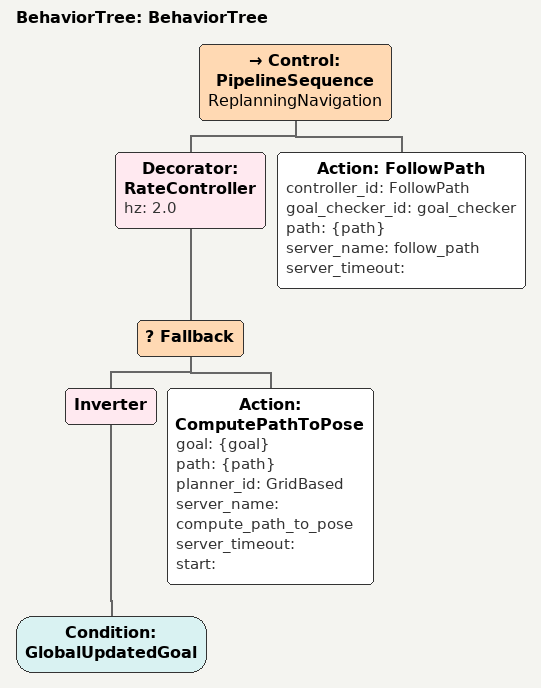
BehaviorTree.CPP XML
<?xml version="1.0"?>
<root main_tree_to_execute="BehaviorTree">
    <BehaviorTree ID="BehaviorTree">
        <Control ID="PipelineSequence" name="ReplanningNavigation">
            <Decorator ID="RateController" hz="2.0">
                <Fallback>
                    <Inverter>
                        <Condition ID="GlobalUpdatedGoal"/>
                    </Inverter>
                    <Action ID="ComputePathToPose" goal="{goal}" path="{path}" planner_id="GridBased" server_name="compute_path_to_pose" server_timeout="" start=""/>
                </Fallback>
            </Decorator>
            <Action ID="FollowPath" controller_id="FollowPath" goal_checker_id="goal_checker" path="{path}" server_name="follow_path" server_timeout=""/>
        </Control>
    </BehaviorTree>
</root>
